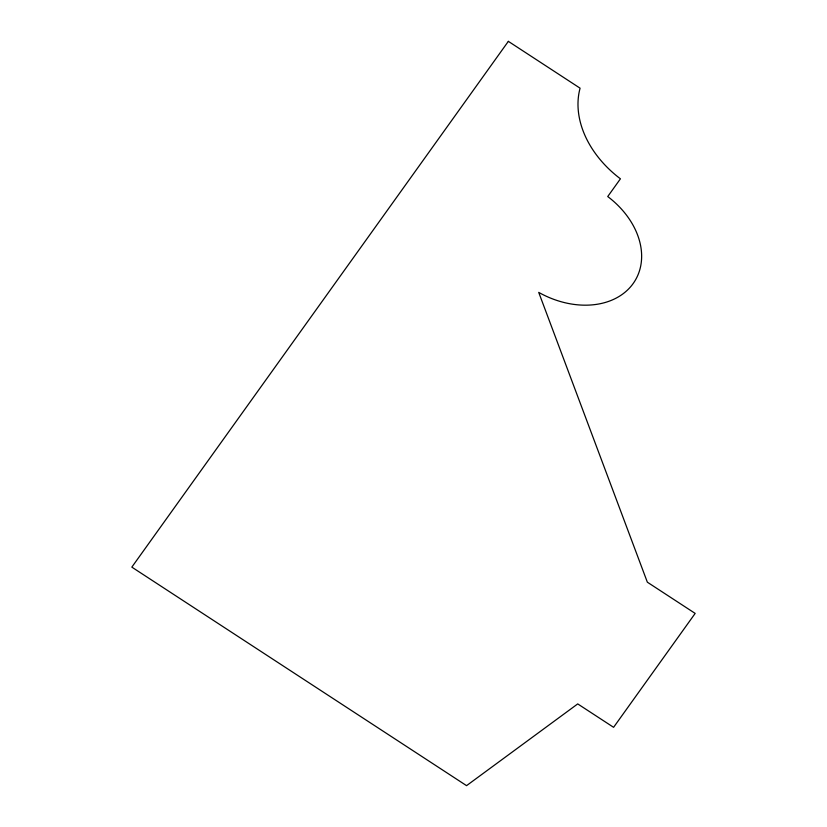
<?xml version="1.0" encoding="UTF-8"?>
<svg xmlns="http://www.w3.org/2000/svg" width="827" height="827" viewBox="0 0 827 827"><rect width="100%" height="100%" fill="white"/><g stroke="black" fill="none" stroke-linecap="round" stroke-linejoin="round"><path stroke-width="1.24" d="M508.347 41.35L131.834 567.126L466.562 785.65L577.722 703.911L613.593 727.315L695.166 613.407L647.345 582.187L538.718 292.386A78.617 59.151 29.9 0 0 633.068 283.661A78.617 59.151 29.9 0 0 607.731 196.547L620.426 178.818A98.062 73.789 29.9 0 1 580.078 88.179L508.347 41.35"/></g></svg>
